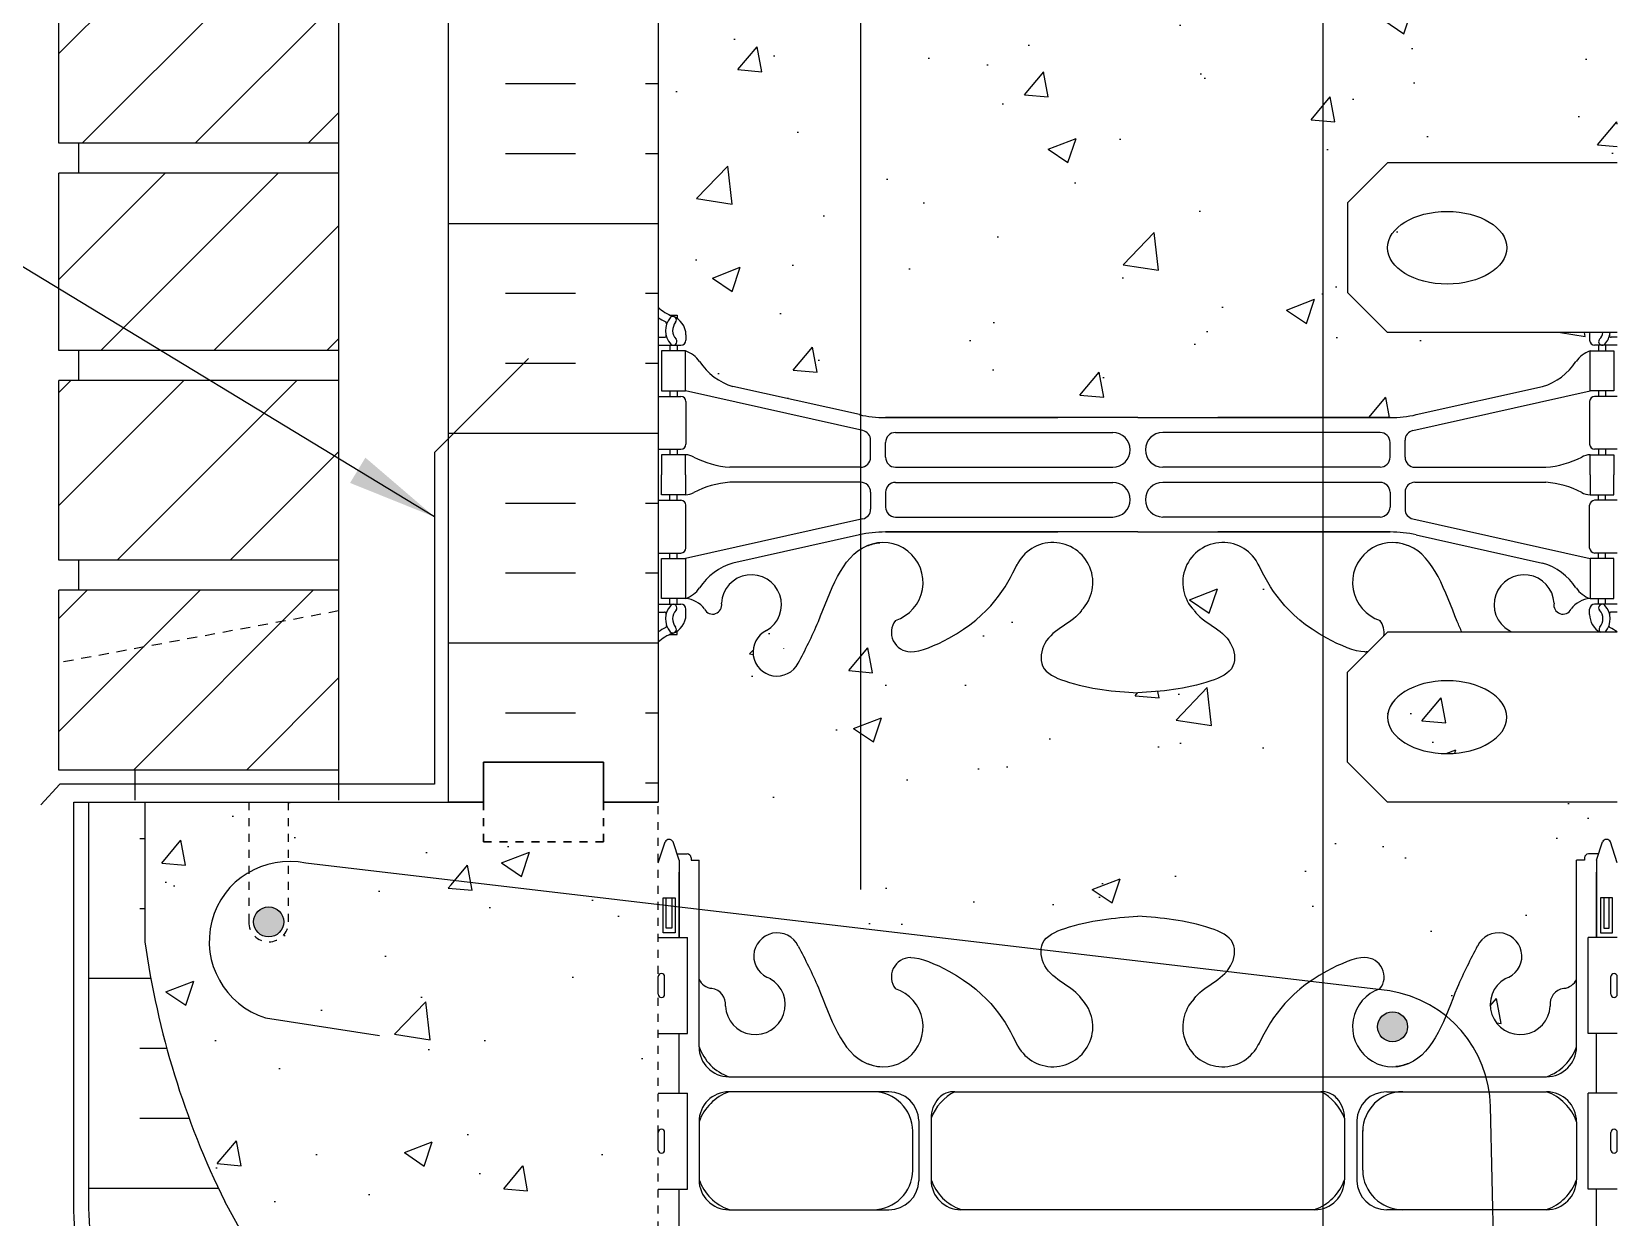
# Model space of a CAD drawing. Header units: inches. Extents: x 104.4 to 159.1, y -9.8 to 61.
# Drawn here: x 119.12 to 138.96, y 18.85 to 33.69 of the extents above; entities that cross this region are included whole.
import ezdxf

# ---------------------------------------------------------------- set-up
doc = ezdxf.new("R2010")
doc.units = ezdxf.units.IN
doc.header["$LTSCALE"] = 0.5
doc.header["$MEASUREMENT"] = 0
doc.linetypes.add('DASHED2', pattern=[0.375, 0.25, -0.125])
doc.linetypes.add('HIDDEN2', pattern=[0.1875, 0.125, -0.0625])
for name, color, linetype in [('HATCH', 12, 'Continuous'), ('Hidden2', 12, 'HIDDEN2'), ('line25', 2, 'Continuous'), ('LINE3', 3, 'Continuous'), ('LINE50', 5, 'Continuous'), ('LINE9', 9, 'Continuous'), ('TEXT', 4, 'Continuous'), ('Web_Edge', 9, 'Continuous')]:
    doc.layers.add(name, color=color, linetype=linetype)
doc.styles.add('DIM', font='romans.shx', dxfattribs={"width": 0.7})
doc.dimstyles.new('ext_12', dxfattribs={"dimscale": 12, "dimtxt": 0.09375, "dimasz": 0.09375, "dimexe": 0.09375, "dimexo": 0.0625, "dimgap": 0.0625, "dimtad": 1, "dimdec": 1, "dimzin": 3, "dimdsep": 46, "dimlunit": 4, "dimtxsty": 'DIM', "dimcen": 0.09, "dimdle": 0.09375, "dimclrt": 4, "dimadec": 0, "dimazin": 0, "dimtfac": 1, "dimtdec": 1, "dimtmove": 2, "dimatfit": 3, "dimfxl": 1, "dimfrac": 2, "dimtolj": 1, "dimtzin": 0, "dimarcsym": 0})
pattern_1 = [(50, (4.8714, -3.2675), (3.5863, -0.31376), [0.375, -4.125]), (355, (4.8714, -3.2675), (-0.69376, 3.76096), [0.3, -3.3]), (100.4514, (5.1703, -3.2937), (2.89255, 3.4472), [0.3187, -3.50571]), (46.1842, (4.8714, -2.2675), (5.3362, -0.8276), [0.5625, -6.1875]), (96.6356, (5.316, -2.3365), (4.67331, 4.87059), [0.47805, -5.25856]), (351.184, (4.8714, -2.2675), (4.6733, 4.8706), [0.45, -4.95]), (21, (5.3714, -2.5175), (2.984535, -2.013094), [0.375, -4.125]), (326, (5.3714, -2.5175), (1.21658, 3.62575), [0.3, -3.3]), (71.4514, (5.62, -2.6853), (4.20111, 1.61265), [0.3187, -3.50571]), (37.5, (4.8714, -3.2675), (0.060799, 1.664469), [0, -3.26, 0, -3.35, 0, -3.3125]), (7.5, (4.8714, -3.2675), (1.315348, 1.972059), [0, -1.91, 0, -3.185, 0, -1.2625]), (327.5, (3.7564, -3.2675), (2.669112, -0.112774), [0, -1.25, 0, -3.9, 0, -5.175]), (317.5, (3.2564, -3.2675), (2.91593, 0.500525), [0, -1.625, 0, -2.59, 0, -3.675])]

msp = doc.modelspace()

# ---------------------------------------------------------------- hatches: boundary and pattern name
at = {"layer": 'HATCH'}
h = msp.add_hatch(dxfattribs=at)
h.set_pattern_fill('ANSI31', color=256, scale=8, style=0)
h.set_pattern_definition([(45, (113.1609, -6.8299), (-0.707107, 0.707107), [])])
h.paths.add_polyline_path([(122.962, 26.695), (119.462, 26.695), (119.462, 24.445), (122.962, 24.445)])
h.paths.add_polyline_path([(122.962, 29.32), (119.462, 29.32), (119.462, 27.07), (122.962, 27.07)])
h.paths.add_polyline_path([(122.962, 31.915), (119.462, 31.915), (119.462, 29.695), (122.962, 29.695)])
h.paths.add_polyline_path([(122.962, 34.54), (119.462, 34.54), (119.462, 32.29), (122.962, 32.29)])
h.paths.add_polyline_path([(122.962, 37.14), (121.337, 37.14), (121.337, 37.165), (119.462, 37.165), (119.462, 34.915), (122.962, 34.915)])
h.paths.add_polyline_path([(122.962, 39.79), (119.462, 39.79), (119.462, 37.54), (122.962, 37.54)])
h.paths.add_polyline_path([(122.962, 42.415), (119.462, 42.415), (119.462, 40.165), (122.962, 40.165)])
h.paths.add_polyline_path([(122.962, 45.04), (119.462, 45.04), (119.462, 42.79), (122.962, 42.79)])
h.paths.add_polyline_path([(122.962, 47.64), (121.337, 47.64), (121.337, 47.665), (119.462, 47.665), (119.462, 45.415), (122.962, 45.415)])
h.paths.add_polyline_path([(122.962, 50.26), (119.462, 50.26), (119.462, 48.04), (122.962, 48.04)])
h.paths.add_polyline_path([(122.962, 52.885), (119.462, 52.885), (119.462, 50.635), (122.962, 50.635)])
h.paths.add_polyline_path([(122.962, 55.51), (119.462, 55.51), (119.462, 53.26), (122.962, 53.26)])
h.paths.add_polyline_path([(122.962, 58.11), (121.337, 58.11), (121.337, 58.135), (119.462, 58.135), (119.462, 55.885), (122.962, 55.885)])
h.paths.add_polyline_path([(122.962, 60.045), (119.462, 60.045), (119.462, 58.51), (122.962, 58.51)])
h = msp.add_hatch(dxfattribs=at)
h.set_pattern_fill('AR-CONC', color=256, scale=0.5)
h.paths.add_polyline_path([(129.497, 55.201, 0.003341), (129.478, 55.197), (127.897, 54.844, 0.180914), (127.479, 54.533, -0.155529), (127.303, 54.399), (127.198, 54.399), (127.198, 54.329), (127.246, 54.329, -0.414214), (127.308, 54.266), (127.308, 54.199, -0.249069), (127.198, 53.992), (127.198, 53.95), (127.108, 53.95, 0.088416), (126.962, 53.853), (126.962, 48.237, 0.088416), (127.108, 48.14), (127.198, 48.14), (127.198, 48.098, -0.249069), (127.308, 47.891), (127.308, 47.824, -0.414214), (127.246, 47.761), (127.198, 47.761), (127.198, 47.691), (127.303, 47.691, -0.155529), (127.479, 47.557, 0.180914), (127.897, 47.246), (129.478, 46.893, 0.003341), (129.497, 46.889)])
h.paths.add_polyline_path([(132.962, 55.233), (129.804, 55.233, 0.051624), (129.497, 55.201), (129.497, 46.889, 0.051624), (129.804, 46.857), (131.962, 46.857), (132.962, 46.857)])
h.paths.add_polyline_path([(138.962, 53.853, 0.088416), (138.816, 53.95), (138.726, 53.95), (138.726, 53.992, -0.249069), (138.616, 54.199), (138.616, 54.266, -0.414214), (138.679, 54.329), (138.726, 54.329), (138.726, 54.399), (138.621, 54.399, -0.155529), (138.446, 54.533, 0.180914), (138.028, 54.844), (136.447, 55.197, 0.054974), (136.12, 55.233), (133.962, 55.233), (132.962, 55.233), (132.962, 46.857), (132.962, 46.857), (136.12, 46.857, 0.054974), (136.447, 46.893), (138.028, 47.246, 0.180914), (138.446, 47.557, -0.155529), (138.621, 47.691), (138.726, 47.691), (138.726, 47.761), (138.679, 47.761, -0.414214), (138.616, 47.824), (138.616, 47.891, -0.249069), (138.726, 48.098), (138.726, 48.14), (138.816, 48.14, 0.088416), (138.962, 48.237)])
h.paths.add_polyline_path([(129.497, 37.201, 0.003341), (129.478, 37.197), (127.897, 36.844, 0.180914), (127.479, 36.533, -0.155529), (127.303, 36.399), (127.198, 36.399), (127.198, 36.329), (127.246, 36.329, -0.414214), (127.308, 36.266), (127.308, 36.199, -0.249069), (127.198, 35.992), (127.198, 35.95), (127.108, 35.95, 0.088416), (126.962, 35.853), (126.962, 30.237, 0.088416), (127.108, 30.14), (127.198, 30.14), (127.198, 30.098, -0.249069), (127.308, 29.891), (127.308, 29.824, -0.414214), (127.246, 29.761), (127.198, 29.761), (127.198, 29.691), (127.303, 29.691, -0.155529), (127.479, 29.557, 0.180914), (127.897, 29.246), (129.478, 28.893, 0.003341), (129.497, 28.889)])
h.paths.add_polyline_path([(135.279, 37.233), (132.962, 37.233), (129.804, 37.233, 0.051624), (129.497, 37.201), (129.497, 28.889, 0.051624), (129.804, 28.857), (132.962, 28.857), (135.279, 28.857)])
h.paths.add_polyline_path([(138.962, 35.853, 0.088416), (138.816, 35.95), (138.726, 35.95), (138.726, 35.992, -0.249069), (138.616, 36.199), (138.616, 36.266, -0.414214), (138.679, 36.329), (138.726, 36.329), (138.726, 36.399), (138.621, 36.399, -0.168672), (138.435, 36.548, 0.17445), (138.028, 36.844), (136.447, 37.197, 0.054974), (136.12, 37.233), (135.279, 37.233), (135.279, 28.857), (136.12, 28.857, 0.054974), (136.447, 28.893), (138.028, 29.246, 0.17445), (138.435, 29.542, -0.168672), (138.621, 29.691), (138.726, 29.691), (138.726, 29.761), (138.679, 29.761, -0.414214), (138.616, 29.824), (138.616, 29.891, -0.028911), (138.618, 29.92), (136.087, 29.92), (135.587, 30.42), (135.587, 31.545), (136.087, 32.045), (138.962, 32.045)])
h = msp.add_hatch(dxfattribs=at)
h.set_pattern_fill('INSUL', color=256, scale=7, style=0)
h.set_pattern_definition([(0, (-2799.1993, -372.9646), (0, 2.625), []), (0, (-2799.1993, -372.0896), (0, 2.625), [0.875, -0.875]), (0, (-2799.1993, -371.2146), (0, 2.625), [0.875, -0.875])])
h.paths.add_polyline_path([(124.337, 24.045), (124.775, 24.045), (124.775, 24.545), (126.275, 24.545), (126.275, 24.045), (126.962, 24.045), (126.962, 42.045), (126.275, 42.045), (126.275, 42.545), (124.775, 42.545), (124.775, 42.045), (124.337, 42.045)])
h = msp.add_hatch(dxfattribs=at)
h.set_pattern_fill('AR-CONC', color=256, scale=0.5, style=0)
h.set_pattern_definition(pattern_1)
edge = h.paths.add_edge_path()
edge.add_ellipse((136.833, 30.982), major_axis=(-0.746, 0), ratio=0.610344, start_angle=0, end_angle=360)
h = msp.add_hatch(dxfattribs=at)
h.set_pattern_fill('AR-CONC', color=256, scale=0.5)
edge = h.paths.add_edge_path()
edge.add_line((138.452, 23.316), (138.552, 23.316))
edge.add_line((138.552, 23.316), (138.552, 23.346))
edge.add_arc((138.602, 23.346), 0.05, 90, 180, ccw=False)
edge.add_line((138.602, 23.396), (138.728, 23.396))
edge.add_line((138.728, 23.396), (138.777, 23.546))
edge.add_arc((138.827, 23.52), 0.0567, 28.0725, 151.9275, ccw=False)
edge.add_line((138.877, 23.546), (138.962, 23.286))
edge.add_line((138.962, 23.286), (138.962, 24.045))
edge.add_line((138.962, 24.045), (136.087, 24.045))
edge.add_line((136.087, 24.045), (135.587, 24.545))
edge.add_line((135.587, 24.545), (135.587, 25.67))
edge.add_line((135.587, 25.67), (135.847, 25.93))
edge.add_arc((135.803, 26.168), 0.242, 270, 280.4254, ccw=False)
edge.add_spline(control_points=[(135.803, 25.926), (135.683, 25.924), (135.469, 26.015), (135.295, 26.113), (135.279, 26.123)], knot_values=[0.038125, 0.038125, 0.038125, 0.038125, 0.320663, 0.350289, 0.350289, 0.350289, 0.350289], degree=3, periodic=0)
edge.add_line((135.279, 26.123), (135.279, 21.902))
edge.add_spline(control_points=[(135.279, 21.902), (135.295, 21.911), (135.469, 22.009), (135.683, 22.1), (135.803, 22.098)], knot_values=[0.038125, 0.038125, 0.038125, 0.038125, 0.067753, 0.35029, 0.35029, 0.35029, 0.35029], degree=3, periodic=0)
edge.add_arc((135.803, 21.856), 0.242, -38.2327, 90, ccw=False)
edge.add_arc((136.15, 21.232), 0.5, 108.2063, 111.2004)
edge.add_line((135.969, 21.698), (136.115, 21.681))
edge.add_arc((135.876, 20.2), 1.5, 51.1559, 80.8472, ccw=False)
edge.add_spline(control_points=[(136.817, 21.368), (136.866, 21.486), (136.987, 21.809), (137.125, 22.076), (137.211, 22.242)], knot_values=[0, 0, 0, 0, 0.348375, 0.927586, 0.927586, 0.927586, 0.927586], degree=3, periodic=0)
edge.add_arc((137.475, 22.115), 0.293, -73.0731, 154.2016, ccw=False)
edge.add_arc((137.748, 21.51), 0.375, 120.1325, 357.0763)
edge.add_arc((138.321, 21.515), 0.2, 98.3788, 187.1071, ccw=False)
edge.add_arc((138.278, 21.903), 0.19, 274.3061, 336.3703)
edge.add_line((138.452, 21.827), (138.452, 23.316))
edge = h.paths.add_edge_path()
edge.add_spline(control_points=[(135.279, 26.123), (134.793, 26.403), (134.614, 26.732), (134.479, 27.003)], knot_values=[0.350289, 0.350289, 0.350289, 0.350289, 1.237398, 1.237398, 1.237398, 1.237398], degree=3, periodic=0)
edge.add_spline(control_points=[(134.479, 27.003), (134.475, 27.009), (134.472, 27.015), (134.469, 27.021)], knot_values=[1.237398, 1.237398, 1.237398, 1.237398, 1.258119, 1.258119, 1.258119, 1.258119], degree=3, periodic=0)
edge.add_arc((134.025, 26.793), 0.5, 28.0183, 224.1875)
edge.add_spline(control_points=[(133.666, 26.444), (133.774, 26.281), (134.134, 26.191), (134.211, 25.695), (133.662, 25.459), (133.259, 25.431), (132.962, 25.41)], knot_values=[0.229407, 0.229407, 0.229407, 0.229407, 0.844432, 1.128849, 1.464331, 2.389004, 2.389004, 2.389004, 2.389004], degree=3, periodic=0)
edge.add_spline(control_points=[(132.962, 25.41), (132.666, 25.431), (132.262, 25.459), (131.714, 25.695), (131.791, 26.191), (132.151, 26.281), (132.258, 26.444)], knot_values=[0.229407, 0.229407, 0.229407, 0.229407, 1.15408, 1.489562, 1.773979, 2.389004, 2.389004, 2.389004, 2.389004], degree=3, periodic=0)
edge.add_arc((131.9, 26.793), 0.5, 315.8125, 511.9817)
edge.add_spline(control_points=[(131.455, 27.021), (131.452, 27.015), (131.449, 27.009), (131.446, 27.003)], knot_values=[1.237398, 1.237398, 1.237398, 1.237398, 1.258119, 1.258119, 1.258119, 1.258119], degree=3, periodic=0)
edge.add_spline(control_points=[(131.446, 27.003), (131.307, 26.723), (131.061, 26.275), (130.242, 25.924), (130.121, 25.926)], knot_values=[0.038125, 0.038125, 0.038125, 0.038125, 0.95486, 1.237398, 1.237398, 1.237398, 1.237398], degree=3, periodic=0)
edge.add_arc((130.121, 26.168), 0.242, 141.7673, 270, ccw=False)
edge.add_arc((129.775, 26.793), 0.5, 288.2063, 454.7074)
edge.add_spline(control_points=[(129.734, 27.291), (129.677, 27.283), (129.623, 27.27), (129.573, 27.25)], knot_values=[1.703896, 1.703896, 1.703896, 1.703896, 1.875321, 1.875321, 1.875321, 1.875321], degree=3, periodic=0)
edge.add_spline(control_points=[(129.573, 27.25), (129.547, 27.24), (129.521, 27.227), (129.497, 27.212)], knot_values=[1.611967, 1.611967, 1.611967, 1.611967, 1.703896, 1.703896, 1.703896, 1.703896], degree=3, periodic=0)
edge.add_spline(control_points=[(129.497, 27.212), (129.226, 27.047), (129.039, 26.412), (128.8, 25.949), (128.714, 25.782)], knot_values=[0, 0, 0, 0, 1.032756, 1.611967, 1.611967, 1.611967, 1.611967], degree=3, periodic=0)
edge.add_arc((128.448, 25.921), 0.3, 116.0575, 333.0497, ccw=False)
edge.add_arc((128.128, 26.515), 0.375, 300.1325, 537.0763)
edge.add_arc((127.643, 26.51), 0.113, -154.0569, 12.1844, ccw=False)
edge.add_arc((127.266, 26.242), 0.352, 38.4669, 83.8709)
edge.add_line((127.303, 26.591), (127.198, 26.591))
edge.add_line((127.198, 26.591), (127.198, 26.521))
edge.add_line((127.198, 26.521), (127.246, 26.521))
edge.add_arc((127.246, 26.459), 0.0625, 0, 90, ccw=False)
edge.add_line((127.308, 26.459), (127.308, 26.391))
edge.add_arc((127.058, 26.391), 0.25, 304.0558, 360, ccw=False)
edge.add_line((127.198, 26.184), (127.198, 26.142))
edge.add_line((127.198, 26.142), (127.108, 26.142))
edge.add_arc((127.308, 25.684), 0.5, 113.5782, 133.7891)
edge.add_line((126.962, 26.045), (126.962, 24.045))
edge.add_line((126.962, 24.045), (126.962, 23.286))
edge.add_line((126.962, 23.286), (127.047, 23.546))
edge.add_arc((127.097, 23.52), 0.0567, 28.0725, 151.9275, ccw=False)
edge.add_line((127.147, 23.546), (127.196, 23.396))
edge.add_line((127.196, 23.396), (127.322, 23.396))
edge.add_arc((127.322, 23.346), 0.05, 0, 90, ccw=False)
edge.add_line((127.372, 23.346), (127.372, 23.316))
edge.add_line((127.372, 23.316), (127.472, 23.316))
edge.add_line((127.472, 23.316), (127.472, 22.699))
edge.add_line((127.472, 22.699), (131.753, 22.195))
edge.add_spline(control_points=[(131.753, 22.195), (131.754, 22.224), (131.784, 22.36), (132.262, 22.565), (132.666, 22.594), (132.962, 22.615)], knot_values=[1.042271, 1.042271, 1.042271, 1.042271, 1.128849, 1.464331, 2.389004, 2.389004, 2.389004, 2.389004], degree=3, periodic=0)
edge.add_spline(control_points=[(132.962, 22.615), (133.259, 22.594), (133.662, 22.565), (134.211, 22.329), (134.167, 22.046), (134.092, 21.943), (134.073, 21.921)], knot_values=[0.758323, 0.758323, 0.758323, 0.758323, 1.682996, 2.018478, 2.302895, 2.389004, 2.389004, 2.389004, 2.389004], degree=3, periodic=0)
edge.add_line((134.073, 21.921), (135.116, 21.798))
edge.add_spline(control_points=[(135.116, 21.798), (135.166, 21.833), (135.22, 21.868), (135.279, 21.902)], knot_values=[0.35029, 0.35029, 0.35029, 0.35029, 0.457336, 0.457336, 0.457336, 0.457336], degree=3, periodic=0)
edge.add_line((135.279, 21.902), (135.279, 26.123))
h = msp.add_hatch(dxfattribs=at)
h.set_pattern_fill('AR-CONC', color=256, scale=0.5, style=0)
h.set_pattern_definition(pattern_1)
edge = h.paths.add_edge_path()
edge.add_ellipse((136.833, 25.107), major_axis=(-0.746, 0), ratio=0.610344, start_angle=0, end_angle=360, ccw=False)
h = msp.add_hatch(dxfattribs=at)
h.set_pattern_fill('AR-CONC', color=256, scale=0.5, style=0)
edge = h.paths.add_edge_path(flags=17)
edge.add_ellipse((136.833, 25.107), major_axis=(-0.746, 0), ratio=0.610344, start_angle=0, end_angle=360, ccw=False)
h = msp.add_hatch(dxfattribs=at)
h.set_pattern_fill('INSUL', color=256, scale=7, style=0)
h.set_pattern_definition([(0, (-2875.5284, -416.5373), (0, 2.625), []), (0, (-2875.5284, -415.6623), (0, 2.625), [0.875, -0.875]), (0, (-2875.5284, -414.7873), (0, 2.625), [0.875, -0.875])])
h.paths.add_polyline_path([(121.537, 19.045, -0.079579), (120.537, 22.295), (120.537, 24.045), (119.837, 24.045), (119.837, 19.045, 0.131652), (120.507, 16.545), (124.245, 10.395, -0.10438), (124.337, 9.92), (124.337, 6.045), (124.775, 6.045), (124.775, 6.545), (126.275, 6.545), (126.275, 6.045), (126.962, 6.045), (126.962, 9.295), (126.712, 9.295), (126.712, 9.67)])
h = msp.add_hatch(dxfattribs=at)
h.set_pattern_fill('AR-CONC', color=256, scale=0.5, style=0)
h.set_pattern_definition([(50, (78.2863, 4.7908), (3.5863, -0.31376), [0.375, -4.125]), (355, (78.2863, 4.7908), (-0.69376, 3.76096), [0.3, -3.3]), (100.4514, (78.5852, 4.7646), (2.89255, 3.4472), [0.3187, -3.5057]), (46.184, (78.2863, 5.7908), (5.3362, -0.8276), [0.5625, -6.1875]), (96.636, (78.731, 5.722), (4.6733, 4.8706), [0.47805, -5.25856]), (351.184, (78.2863, 5.791), (4.6733, 4.8706), [0.45, -4.95]), (21, (78.7863, 5.5408), (2.98454, -2.0131), [0.375, -4.125]), (326, (78.7863, 5.5408), (1.21658, 3.62575), [0.3, -3.3]), (71.4514, (79.035, 5.373), (4.20111, 1.61265), [0.3187, -3.5057]), (37.5, (78.2863, 4.7908), (0.0608, 1.66447), [0, -3.26, 0, -3.35, 0, -3.3125]), (7.5, (78.2863, 4.7908), (1.31535, 1.97206), [0, -1.91, 0, -3.185, 0, -1.2625]), (327.5, (77.1713, 4.7908), (2.669112, -0.112774), [0, -1.25, 0, -3.9, 0, -5.175]), (317.5, (76.6713, 4.7908), (2.91593, 0.50052), [0, -1.625, 0, -2.59, 0, -3.675])])
h.paths.add_polyline_path([(126.712, 9.67), (126.712, 9.295), (126.962, 9.295), (126.962, 22.546), (123.05, 23.244, 0.119457), (122.337, 23.197), (122.337, 22.545, -1), (121.837, 22.545), (121.837, 24.045), (120.537, 24.045), (120.537, 22.295, 0.079579), (121.537, 19.045)])
h.paths.add_polyline_path([(126.962, 24.045), (126.275, 24.045), (126.275, 23.545), (124.775, 23.545), (124.775, 24.045), (124.337, 24.045), (122.337, 24.045), (122.337, 23.197, -0.121925), (123.064, 23.242), (126.962, 22.546)], flags=17)
at = {"layer": 'LINE3'}
for points in [[(121.9, 22.545, 1), (122.275, 22.545, 1)], [(135.962, 21.232, 1), (136.337, 21.232, 1)]]:
    msp.add_hatch(color=256, dxfattribs=at).paths.add_polyline_path(points)

# ---------------------------------------------------------------- linework, layer by layer
at = {"layer": 'Hidden2', "color": 9}
for p, q in [((120.537, 24.045), (121.837, 24.045)), ((122.337, 24.045), (124.337, 24.045))]:
    msp.add_line(p, q, dxfattribs=at)
at = {"layer": 'Hidden2'}
for p, q in [((120.537, 24.045), (121.837, 24.045)), ((121.837, 24.045), (121.837, 22.545)), ((122.337, 24.045), (124.337, 24.045)), ((122.337, 22.545), (122.337, 24.045)), ((126.962, 9.295), (126.962, 24.045)), ((126.962, 9.295), (126.962, 24.045))]:
    msp.add_line(p, q, dxfattribs=at)
msp.add_arc((122.087, 22.545), 0.25, 180, 0, dxfattribs=at)
at = {"layer": 'line25'}
for p, q in [((122.962, 60.045), (122.962, 24.07)), ((126.962, 42.045), (126.962, 24.045)), ((119.462, 32.29), (119.462, 34.54)), ((122.962, 32.29), (119.462, 32.29)), ((119.712, 31.915), (119.712, 32.29)), ((122.962, 31.915), (119.462, 31.915)), ((119.462, 29.695), (119.462, 31.915)), ((122.962, 29.695), (119.462, 29.695)), ((119.712, 29.32), (119.712, 29.695)), ((122.962, 29.32), (119.462, 29.32)), ((119.462, 27.07), (119.462, 29.32)), ((122.962, 27.07), (119.462, 27.07)), ((119.712, 26.695), (119.712, 27.07)), ((122.962, 26.695), (119.462, 26.695)), ((119.462, 24.445), (119.462, 26.695)), ((122.962, 24.445), (119.462, 24.445)), ((120.412, 24.445), (120.412, 24.07)), ((120.537, 24.045), (120.537, 22.295)), ((126.962, 22.35), (127.327, 22.35)), ((127.327, 21.15), (127.327, 22.35)), ((138.962, 22.35), (138.597, 22.35)), ((138.597, 21.15), (138.597, 22.35)), ((126.962, 21.64), (126.962, 21.86)), ((127.002, 21.9), (127.002, 21.9)), ((127.042, 21.64), (127.042, 21.86)), ((138.882, 21.64), (138.882, 21.86)), ((138.922, 21.9), (138.922, 21.9)), ((138.962, 21.64), (138.962, 21.86)), ((126.962, 21.805), (126.962, 21.805)), ((126.962, 21.695), (126.962, 21.695)), ((138.962, 21.805), (138.962, 21.805)), ((138.962, 21.695), (138.962, 21.695)), ((127.002, 21.6), (127.002, 21.6)), ((138.922, 21.6), (138.922, 21.6)), ((126.962, 21.15), (127.327, 21.15)), ((138.962, 21.15), (138.597, 21.15)), ((126.962, 20.4), (127.327, 20.4)), ((127.327, 19.2), (127.327, 20.4)), ((138.962, 20.4), (138.597, 20.4)), ((138.597, 19.2), (138.597, 20.4)), ((126.962, 19.69), (126.962, 19.91)), ((126.962, 19.855), (126.962, 19.855)), ((127.002, 19.95), (127.002, 19.95)), ((127.042, 19.69), (127.042, 19.91)), ((138.882, 19.69), (138.882, 19.91)), ((138.922, 19.95), (138.922, 19.95)), ((138.962, 19.69), (138.962, 19.91)), ((138.962, 19.855), (138.962, 19.855)), ((126.962, 19.745), (126.962, 19.745)), ((127.002, 19.65), (127.002, 19.65)), ((138.922, 19.65), (138.922, 19.65)), ((138.962, 19.745), (138.962, 19.745)), ((126.962, 19.2), (127.327, 19.2)), ((138.962, 19.2), (138.597, 19.2)), ((126.712, 9.67), (121.537, 19.045))]:
    msp.add_line(p, q, dxfattribs=at)
for centre, radius, start, end in [((131.183, 23.792), 10.75, 188.0028, 206.2026), ((127.002, 21.86), 0.04, 90, 180), ((127.002, 21.86), 0.04, 360, 90), ((138.922, 21.86), 0.04, 90, 180), ((138.922, 21.86), 0.04, 0, 90), ((127.002, 21.64), 0.04, 180, 270), ((127.002, 21.64), 0.04, 270, 0), ((138.922, 21.64), 0.04, 180, 270), ((138.922, 21.64), 0.04, 270, 0), ((127.002, 19.91), 0.04, 90, 180), ((127.002, 19.91), 0.04, 360, 90), ((138.922, 19.91), 0.04, 90, 180), ((138.922, 19.91), 0.04, 0, 90), ((127.002, 19.69), 0.04, 180, 270), ((127.002, 19.69), 0.04, 270, 0), ((138.922, 19.69), 0.04, 180, 270), ((138.922, 19.69), 0.04, 270, 0)]:
    msp.add_arc(centre, radius, start, end, dxfattribs=at)
at = {"layer": 'LINE3'}
for p, q in [((129.497, 22.951), (129.497, 59.865)), ((135.279, 40.554), (135.279, 6.045)), ((136.115, 21.681), (122.553, 23.278)), ((122.049, 21.345), (123.473, 21.123)), ((137.516, 13.925), (137.376, 20.233))]:
    msp.add_line(p, q, dxfattribs=at)
for centre in [(122.087, 22.545), (136.15, 21.232)]:
    msp.add_circle(centre, 0.188, dxfattribs=at)
for centre, radius, start, end in [((122.343, 22.301), 1, 77.8532, 252.9217), ((135.876, 20.2), 1.5, 1.2687, 80.8472)]:
    msp.add_arc(centre, radius, start, end, dxfattribs=at)
at = {"layer": 'LINE50'}
msp.add_line((124.337, 24.045), (124.337, 42.045), dxfattribs=at)
for points in [[(126.962, 24.045), (126.275, 24.045), (126.275, 24.545), (124.775, 24.545), (124.775, 24.045), (124.337, 24.045)], [(124.337, 24.045), (124.775, 24.045), (124.775, 24.545), (126.275, 24.545), (126.275, 24.045), (126.962, 24.045)], [(124.337, 24.045), (124.775, 24.045), (124.775, 24.545), (126.275, 24.545), (126.275, 24.045), (126.962, 24.045)]]:
    msp.add_lwpolyline(points, dxfattribs=at)
msp.add_lwpolyline([(124.337, 6.045), (124.337, 9.92, 0.10438), (124.245, 10.395), (120.507, 16.545, -0.131652), (119.837, 19.045), (119.837, 24.045), (120.537, 24.045)], format="xyb", dxfattribs=at)
at = {"layer": 'LINE9'}
for p, q in [((136.087, 32.045), (135.587, 31.545)), ((138.962, 32.045), (136.087, 32.045)), ((136.087, 29.92), (135.587, 30.42)), ((138.962, 29.92), (136.087, 29.92)), ((124.163, 28.42), (125.337, 29.594)), ((136.087, 26.17), (135.587, 25.67)), ((138.962, 26.17), (136.087, 26.17)), ((136.087, 24.045), (135.587, 24.545)), ((138.962, 24.045), (136.087, 24.045))]:
    msp.add_line(p, q, dxfattribs=at)
at = {"layer": 'LINE9', "linetype": 'DASHED2'}
msp.add_line((122.962, 26.436), (119.462, 25.788), dxfattribs=at)
at = {"layer": 'LINE9'}
for points in [[(135.587, 31.545), (135.587, 30.42)], [(124.163, 28.42), (124.163, 24.27), (119.475, 24.27), (119.237, 24.01)], [(135.587, 24.545), (135.587, 25.67)]]:
    msp.add_lwpolyline(points, dxfattribs=at)
msp.add_lwpolyline([(122.797, 12.387), (120.346, 16.42, -0.131757), (119.65, 19.015), (119.65, 24.045), (124.337, 24.045)], format="xyb", dxfattribs=at)
at = {"layer": 'LINE9', "linetype": 'DASHED2', "ltscale": 0.15}
msp.add_lwpolyline([(126.275, 24.045), (126.275, 24.045), (126.275, 23.545), (124.775, 23.545), (124.775, 24.045), (124.775, 24.045)], dxfattribs=at)
at = {"layer": 'LINE9', "color": 8, "linetype": 'DASHED2', "ltscale": 0.15}
msp.add_lwpolyline([(124.775, 24.045), (124.775, 24.045), (124.775, 23.545), (126.275, 23.545), (126.275, 24.045), (126.275, 24.045)], dxfattribs=at)
at = {"layer": 'LINE9'}
msp.add_ellipse((136.833, 30.982), major_axis=(-0.746, 0), ratio=0.610344, dxfattribs=at)
at = {"layer": 'LINE9', "extrusion": (0, 0, -1)}
msp.add_ellipse((136.833, 25.107), major_axis=(-0.746, 0), ratio=0.610344, dxfattribs=at)
at = {"layer": 'Web_Edge'}
for p, q in [((127.108, 30.14), (127.198, 30.14)), ((127.198, 30.14), (127.198, 30.098)), ((126.962, 29.861), (127.04, 29.861)), ((126.962, 29.761), (127.246, 29.761)), ((127.108, 29.761), (127.108, 29.691)), ((127.198, 29.761), (127.198, 29.691)), ((127.308, 29.891), (127.308, 29.824)), ((138.616, 29.891), (138.616, 29.824)), ((138.962, 29.761), (138.679, 29.761)), ((138.726, 29.761), (138.726, 29.691)), ((138.816, 29.761), (138.816, 29.691)), ((138.962, 29.861), (138.884, 29.861)), ((127.108, 29.191), (127.108, 29.121)), ((127.198, 29.191), (127.198, 29.121)), ((129.521, 28.694), (127.303, 29.191)), ((129.478, 28.893), (127.897, 29.246)), ((136.404, 28.694), (138.621, 29.191)), ((136.447, 28.893), (138.028, 29.246)), ((138.726, 29.191), (138.726, 29.121)), ((138.816, 29.191), (138.816, 29.121)), ((126.962, 29.121), (127.246, 29.121)), ((127.308, 29.059), (127.308, 28.524)), ((138.616, 29.059), (138.616, 28.524)), ((138.962, 29.121), (138.679, 29.121)), ((129.804, 28.857), (131.962, 28.857)), ((132.962, 28.857), (129.804, 28.857)), ((132.962, 28.857), (136.12, 28.857)), ((136.12, 28.857), (133.962, 28.857)), ((129.619, 28.36), (129.619, 28.572)), ((129.931, 28.67), (132.65, 28.67)), ((135.994, 28.67), (133.274, 28.67)), ((136.306, 28.36), (136.306, 28.572)), ((126.962, 28.461), (127.246, 28.461)), ((127.108, 28.461), (127.108, 28.391)), ((127.198, 28.461), (127.198, 28.391)), ((129.806, 28.361), (129.806, 28.545)), ((136.119, 28.361), (136.119, 28.545)), ((138.962, 28.461), (138.679, 28.461)), ((138.726, 28.461), (138.726, 28.391)), ((138.816, 28.461), (138.816, 28.391)), ((129.494, 28.235), (127.856, 28.235)), ((129.931, 28.236), (132.65, 28.236)), ((135.994, 28.236), (133.274, 28.236)), ((136.431, 28.235), (138.069, 28.235)), ((129.494, 28.047), (127.856, 28.047)), ((129.931, 28.046), (132.65, 28.046)), ((135.994, 28.046), (133.274, 28.046)), ((136.431, 28.047), (138.069, 28.047)), ((126.962, 27.821), (127.246, 27.821)), ((127.108, 27.821), (127.108, 27.891)), ((127.198, 27.821), (127.198, 27.891)), ((129.619, 27.922), (129.619, 27.71)), ((129.806, 27.921), (129.806, 27.737)), ((136.119, 27.921), (136.119, 27.737)), ((136.306, 27.922), (136.306, 27.71)), ((138.962, 27.821), (138.679, 27.821)), ((138.726, 27.821), (138.726, 27.891)), ((138.816, 27.821), (138.816, 27.891)), ((129.521, 27.588), (127.303, 27.091)), ((127.308, 27.224), (127.308, 27.759)), ((129.931, 27.612), (132.65, 27.612)), ((135.994, 27.612), (133.274, 27.612)), ((136.404, 27.588), (138.621, 27.091)), ((138.616, 27.224), (138.616, 27.759)), ((129.478, 27.389), (127.897, 27.036)), ((129.804, 27.425), (131.962, 27.425)), ((132.962, 27.425), (129.804, 27.425)), ((132.962, 27.425), (136.12, 27.425)), ((136.12, 27.425), (133.962, 27.425)), ((136.447, 27.389), (138.028, 27.036)), ((126.962, 27.161), (127.246, 27.161)), ((127.108, 27.091), (127.108, 27.161)), ((127.198, 27.091), (127.198, 27.161)), ((138.962, 27.161), (138.679, 27.161)), ((138.726, 27.091), (138.726, 27.161)), ((138.816, 27.091), (138.816, 27.161)), ((127.108, 26.521), (127.108, 26.591)), ((127.198, 26.521), (127.198, 26.591)), ((138.726, 26.521), (138.726, 26.591)), ((138.816, 26.521), (138.816, 26.591)), ((126.962, 26.521), (127.246, 26.521)), ((126.962, 26.421), (127.04, 26.421)), ((127.308, 26.391), (127.308, 26.459)), ((138.616, 26.391), (138.616, 26.459)), ((138.962, 26.521), (138.679, 26.521)), ((138.962, 26.421), (138.884, 26.421)), ((127.108, 26.142), (127.198, 26.142)), ((127.198, 26.142), (127.198, 26.184)), ((138.726, 26.17), (138.726, 26.184)), ((126.962, 23.286), (127.047, 23.546)), ((127.222, 23.316), (127.147, 23.546)), ((138.702, 23.316), (138.777, 23.546)), ((138.962, 23.286), (138.877, 23.546)), ((127.196, 23.396), (127.322, 23.396)), ((127.222, 23.316), (127.222, 22.35)), ((127.372, 23.346), (127.372, 23.346)), ((127.372, 23.346), (127.372, 23.316)), ((127.372, 23.316), (127.472, 23.316)), ((127.472, 20.982), (127.472, 23.316)), ((138.552, 23.316), (138.452, 23.316)), ((138.452, 20.982), (138.452, 23.316)), ((138.552, 23.346), (138.552, 23.346)), ((138.552, 23.346), (138.552, 23.316)), ((138.728, 23.396), (138.602, 23.396)), ((138.702, 23.316), (138.702, 22.35)), ((127.847, 20.607), (138.077, 20.607)), ((129.848, 20.419), (127.847, 20.419)), ((130.674, 20.419), (135.285, 20.419)), ((136.077, 20.419), (138.077, 20.419)), ((127.472, 20.044), (127.472, 19.318)), ((130.222, 20.057), (130.222, 19.305)), ((130.375, 20.088), (130.375, 19.318)), ((135.55, 20.088), (135.55, 19.318)), ((135.702, 20.057), (135.702, 19.305)), ((138.452, 20.044), (138.452, 19.318)), ((130.148, 19.436), (130.147, 19.933)), ((135.777, 19.436), (135.777, 19.933)), ((127.847, 18.943), (129.848, 18.943)), ((135.175, 18.943), (130.75, 18.943)), ((138.077, 18.943), (136.077, 18.943))]:
    msp.add_line(p, q, dxfattribs=at)
for points in [[(127.003, 29.191), (127.303, 29.191), (127.303, 29.691), (127.003, 29.691)], [(138.921, 29.191), (138.621, 29.191), (138.621, 29.691), (138.921, 29.691)], [(127.003, 27.091), (127.303, 27.091), (127.303, 26.591), (127.003, 26.591)], [(138.921, 27.091), (138.621, 27.091), (138.621, 26.591), (138.921, 26.591)], [(127.172, 22.406), (127.022, 22.406), (127.022, 22.846), (127.172, 22.846)], [(127.132, 22.466), (127.062, 22.466), (127.062, 22.846), (127.132, 22.846)], [(138.752, 22.406), (138.902, 22.406), (138.902, 22.846), (138.752, 22.846)], [(138.792, 22.466), (138.862, 22.466), (138.862, 22.846), (138.792, 22.846)]]:
    msp.add_lwpolyline(points, close=True, dxfattribs=at)
for points in [[(127.303, 28.141), (127.303, 28.391), (127.003, 28.391), (127.003, 28.141)], [(138.621, 28.141), (138.621, 28.391), (138.921, 28.391), (138.921, 28.141)], [(127.303, 28.141), (127.303, 27.891), (127.003, 27.891), (127.003, 28.141)], [(138.621, 28.141), (138.621, 27.891), (138.921, 27.891), (138.921, 28.141)], [(127.222, 22.35), (127.222, 23.166)], [(138.702, 22.35), (138.702, 23.166)], [(127.222, 20.4), (127.222, 21.15)], [(138.702, 20.4), (138.702, 21.15)], [(127.222, 18.45), (127.222, 19.2)], [(138.702, 18.45), (138.702, 19.2)]]:
    msp.add_lwpolyline(points, dxfattribs=at)
for centre, radius, start, end in [((127.308, 30.598), 0.5, 226.2109, 250.5288), ((127.308, 30.598), 0.6, 234.7832, 245.0748), ((127.302, 29.946), 0.25, 140.1145, 222.4609), ((127.046, 30.035), 0.021, 343.464, 63.9957), ((127.144, 30.077), 0.045, 321.448, 139.1879), ((127.058, 29.891), 0.25, 0, 70.5288), ((127.302, 29.946), 0.16, 140.0001, 222.4609), ((127.04, 29.881), 0.0196, 269.4032, 15.4901), ((127.151, 29.807), 0.045, 222.4609, 42.4609), ((127.246, 29.824), 0.0625, 270, 0), ((138.866, 29.891), 0.25, 173.3758, 180), ((138.679, 29.824), 0.0625, 180, 270), ((138.774, 29.807), 0.045, 137.5391, 317.5391), ((138.623, 29.946), 0.16, 317.5391, 350.7495), ((138.623, 29.946), 0.25, 317.5391, 354.0949), ((138.884, 29.881), 0.0196, 164.5099, 270.5968), ((127.181, 29.348), 0.364, 34.9775, 70.3387), ((138.744, 29.348), 0.364, 109.6613, 145.0225), ((128.104, 29.96), 0.743, 212.7919, 253.8107), ((137.821, 29.96), 0.743, 286.1893, 327.2081), ((127.246, 29.059), 0.0625, 0, 90), ((138.679, 29.059), 0.0625, 90, 180), ((129.804, 30.357), 1.5, 257.4135, 270), ((136.12, 30.357), 1.5, 270, 282.5865), ((129.494, 28.572), 0.125, 0, 77.3767), ((129.931, 28.545), 0.125, 90, 180), ((132.65, 28.453), 0.217, 270, 90), ((133.274, 28.453), 0.217, 90, 270), ((135.994, 28.545), 0.125, 0, 90), ((136.431, 28.572), 0.125, 102.6233, 180), ((127.246, 28.524), 0.0625, 270, 0), ((127.299, 28.172), 0.219, 60.4937, 88.92), ((138.625, 28.172), 0.219, 91.08, 119.5063), ((138.679, 28.524), 0.0625, 180, 270), ((127.945, 29.402), 1.17, 242.6365, 265.6505), ((129.494, 28.36), 0.125, 270, 0), ((129.931, 28.361), 0.125, 180, 270), ((135.994, 28.361), 0.125, 270, 360), ((136.431, 28.36), 0.125, 180, 270), ((137.98, 29.402), 1.17, 274.3495, 297.3635), ((127.945, 26.88), 1.17, 94.3495, 117.3635), ((129.494, 27.922), 0.125, 0, 90), ((129.931, 27.921), 0.125, 90, 180), ((132.65, 27.829), 0.217, 270, 90), ((133.274, 27.829), 0.217, 90, 270), ((135.994, 27.921), 0.125, 0, 90), ((136.431, 27.922), 0.125, 90, 180), ((137.98, 26.88), 1.17, 62.6365, 85.6505), ((127.246, 27.759), 0.0625, 0, 90), ((127.299, 28.11), 0.219, 271.08, 299.5063), ((138.625, 28.11), 0.219, 240.4937, 268.92), ((138.679, 27.759), 0.0625, 90, 180), ((129.494, 27.71), 0.125, 282.6233, 0), ((129.931, 27.737), 0.125, 180, 270), ((135.994, 27.737), 0.125, 270, 0), ((136.431, 27.71), 0.125, 180, 257.3767), ((129.804, 25.925), 1.5, 90, 102.5865), ((136.12, 25.925), 1.5, 77.4135, 90), ((127.246, 27.224), 0.0625, 270, 0), ((129.775, 26.793), 0.5, 288.2063, 113.7861), ((131.9, 26.793), 0.5, 315.8125, 155.181), ((134.025, 26.793), 0.5, 24.819, 224.1875), ((136.15, 26.793), 0.5, 66.2139, 251.7937), ((138.679, 27.224), 0.0625, 180, 270), ((128.104, 26.322), 0.743, 106.1893, 147.2081), ((137.821, 26.322), 0.743, 32.7919, 73.8107), ((128.128, 26.515), 0.375, 300.1325, 177.0763), ((137.796, 26.515), 0.375, 2.9237, 239.8675), ((127.181, 26.934), 0.364, 289.6613, 325.0225), ((127.266, 26.242), 0.352, 38.4669, 83.8709), ((138.659, 26.242), 0.352, 96.1291, 141.5331), ((138.744, 26.934), 0.364, 214.9775, 250.3387), ((127.04, 26.402), 0.0196, 344.5099, 90.5968), ((127.302, 26.337), 0.25, 137.5391, 219.8855), ((127.151, 26.475), 0.045, 317.5391, 137.5391), ((127.302, 26.337), 0.16, 137.5391, 219.9999), ((127.058, 26.391), 0.25, 289.4712, 360), ((127.246, 26.459), 0.0625, 360, 90), ((127.643, 26.51), 0.113, 205.9431, 12.1844), ((138.282, 26.51), 0.113, 167.8156, 334.0569), ((138.679, 26.459), 0.0625, 90, 180), ((138.866, 26.391), 0.25, 180, 242.2077), ((138.774, 26.475), 0.045, 42.4609, 222.4609), ((138.623, 26.337), 0.16, 320.0001, 42.4609), ((138.623, 26.337), 0.25, 320.1145, 42.4609), ((138.884, 26.402), 0.0196, 89.4032, 195.4901), ((127.308, 25.684), 0.6, 114.9252, 125.2168), ((127.046, 26.247), 0.021, 296.0043, 16.536), ((127.144, 26.206), 0.045, 220.8121, 38.552), ((128.448, 25.921), 0.3, 116.0575, 332.403), ((130.121, 26.168), 0.242, 141.7673, 270), ((135.803, 26.168), 0.242, 349.5746, 38.2327), ((137.476, 25.921), 0.3, 56.1353, 63.9425), ((138.78, 26.206), 0.045, 141.448, 232.4929), ((138.878, 26.247), 0.021, 163.464, 243.9957), ((138.616, 25.684), 0.6, 54.7832, 65.0748), ((127.308, 25.684), 0.5, 109.4712, 133.7891), ((138.78, 26.206), 0.045, 307.5071, 319.1879), ((135.803, 26.168), 0.242, 270, 280.4254), ((127.097, 23.52), 0.0567, 28.0725, 151.9275), ((138.827, 23.52), 0.0567, 28.0725, 151.9275), ((127.322, 23.346), 0.05, 0, 90), ((138.602, 23.346), 0.05, 90, 180), ((128.45, 22.115), 0.293, 25.7984, 253.0731), ((137.475, 22.115), 0.293, 286.9269, 154.2016), ((130.121, 21.856), 0.242, 90, 218.2327), ((135.803, 21.856), 0.242, 321.7673, 90), ((127.647, 21.903), 0.19, 203.6316, 265.6964), ((128.176, 21.51), 0.375, 182.9237, 59.8675), ((137.748, 21.51), 0.375, 120.1325, 357.0763), ((138.278, 21.903), 0.19, 274.3036, 336.3684), ((127.603, 21.515), 0.2, 352.8929, 81.62), ((129.775, 21.232), 0.5, 246.2139, 71.7937), ((136.15, 21.232), 0.5, 108.2063, 293.7861), ((138.321, 21.515), 0.2, 98.38, 187.1071), ((131.9, 21.232), 0.5, 204.819, 44.1875), ((134.025, 21.232), 0.5, 135.8125, 335.181), ((128.054, 21.189), 0.618, 199.5703, 250.431), ((127.847, 20.982), 0.375, 180.0021, 269.9991), ((137.87, 21.189), 0.618, 289.569, 340.4297), ((138.077, 20.982), 0.375, 270.0009, 359.9979), ((128.054, 19.837), 0.617, 109.5682, 160.4318), ((127.847, 20.044), 0.375, 90, 180), ((129.648, 19.919), 0.5, 0.8073, 90), ((129.848, 20.044), 0.375, 2.0304, 90), ((130.958, 19.864), 0.624, 117.0966, 159.0881), ((130.751, 20.087), 0.376, 138.3704, 179.9486), ((130.657, 20.17), 0.25, 86.1209, 138.3704), ((135.268, 20.17), 0.25, 41.6296, 93.8791), ((134.967, 19.864), 0.624, 20.9119, 62.9034), ((135.174, 20.087), 0.376, 0.0514, 41.6296), ((136.077, 20.044), 0.375, 90, 177.9696), ((136.277, 19.919), 0.5, 90, 179.1927), ((137.871, 19.837), 0.617, 19.5682, 70.4318), ((138.077, 20.044), 0.375, 360, 90), ((128.054, 19.525), 0.617, 199.5682, 250.4318), ((127.847, 19.318), 0.375, 180, 270), ((129.648, 19.443), 0.5, 270, 359.1927), ((129.848, 19.318), 0.375, 270, 357.9696), ((130.957, 19.525), 0.617, 199.5682, 250.4318), ((130.75, 19.318), 0.375, 180, 270), ((134.968, 19.525), 0.617, 289.5682, 340.4318), ((135.175, 19.318), 0.375, 270, 360), ((136.077, 19.318), 0.375, 182.0304, 270), ((136.277, 19.443), 0.5, 180.8073, 270), ((137.871, 19.525), 0.617, 289.5682, 340.4318), ((138.077, 19.318), 0.375, 270, 0)]:
    msp.add_arc(centre, radius, start, end, dxfattribs=at)
for points in [[(129.806, 28.366), (129.806, 28.54)], [(136.119, 28.366), (136.119, 28.54)], [(129.806, 27.916), (129.806, 27.742)], [(136.119, 27.916), (136.119, 27.742)]]:
    msp.add_open_spline(points, degree=1, dxfattribs=at)
for points, knots in [([(128.714, 25.782), (128.8, 25.949), (129.053, 26.439), (129.267, 27.188), (129.677, 27.283), (129.734, 27.291)], [0, 0, 0, 0, 0.579211, 1.703896, 1.875321, 1.875321, 1.875321, 1.875321]), ([(137.018, 26.17), (136.998, 26.214), (136.822, 26.614), (136.658, 27.188), (136.248, 27.283), (136.191, 27.291)], [0.438395, 0.438395, 0.438395, 0.438395, 0.579211, 1.703896, 1.875321, 1.875321, 1.875321, 1.875321]), ([(130.121, 25.926), (130.242, 25.924), (131.076, 26.281), (131.315, 26.738), (131.455, 27.021)], [0.038125, 0.038125, 0.038125, 0.038125, 0.320663, 1.258119, 1.258119, 1.258119, 1.258119]), ([(135.803, 25.926), (135.683, 25.924), (134.849, 26.281), (134.61, 26.738), (134.469, 27.021)], [0.038125, 0.038125, 0.038125, 0.038125, 0.320663, 1.258119, 1.258119, 1.258119, 1.258119]), ([(132.258, 26.444), (132.151, 26.281), (131.791, 26.191), (131.714, 25.695), (132.262, 25.459), (132.666, 25.431), (132.962, 25.41)], [0.229407, 0.229407, 0.229407, 0.229407, 0.844432, 1.128849, 1.464331, 2.389004, 2.389004, 2.389004, 2.389004]), ([(133.666, 26.444), (133.774, 26.281), (134.134, 26.191), (134.211, 25.695), (133.662, 25.459), (133.259, 25.431), (132.962, 25.41)], [0.229407, 0.229407, 0.229407, 0.229407, 0.844432, 1.128849, 1.464331, 2.389004, 2.389004, 2.389004, 2.389004]), ([(132.258, 21.58), (132.151, 21.743), (131.791, 21.834), (131.714, 22.329), (132.262, 22.565), (132.666, 22.594), (132.962, 22.615)], [0.229407, 0.229407, 0.229407, 0.229407, 0.844432, 1.128849, 1.464331, 2.389004, 2.389004, 2.389004, 2.389004]), ([(133.666, 21.58), (133.774, 21.743), (134.134, 21.834), (134.211, 22.329), (133.662, 22.565), (133.259, 22.594), (132.962, 22.615)], [0.229407, 0.229407, 0.229407, 0.229407, 0.844432, 1.128849, 1.464331, 2.389004, 2.389004, 2.389004, 2.389004]), ([(128.714, 22.242), (128.8, 22.076), (129.053, 21.586), (129.267, 20.836), (129.677, 20.742), (129.734, 20.733)], [0, 0, 0, 0, 0.579211, 1.703896, 1.875321, 1.875321, 1.875321, 1.875321]), ([(137.211, 22.242), (137.125, 22.076), (136.872, 21.586), (136.658, 20.836), (136.248, 20.742), (136.191, 20.733)], [0, 0, 0, 0, 0.579211, 1.703896, 1.875321, 1.875321, 1.875321, 1.875321]), ([(130.121, 22.098), (130.242, 22.1), (131.076, 21.743), (131.315, 21.286), (131.455, 21.003)], [0.038125, 0.038125, 0.038125, 0.038125, 0.320663, 1.258119, 1.258119, 1.258119, 1.258119]), ([(135.803, 22.098), (135.683, 22.1), (134.849, 21.743), (134.61, 21.286), (134.469, 21.003)], [0.038125, 0.038125, 0.038125, 0.038125, 0.320663, 1.258119, 1.258119, 1.258119, 1.258119])]:
    msp.add_open_spline(points, degree=3, knots=knots, dxfattribs=at)

# ---------------------------------------------------------------- leaders
at = {"layer": 'TEXT'}
msp.add_leader([(124.163, 27.613), (115.149, 33.086), (113.428, 33.086)], dimstyle='ext_12', dxfattribs=at)

doc.saveas('drawing.dxf')
